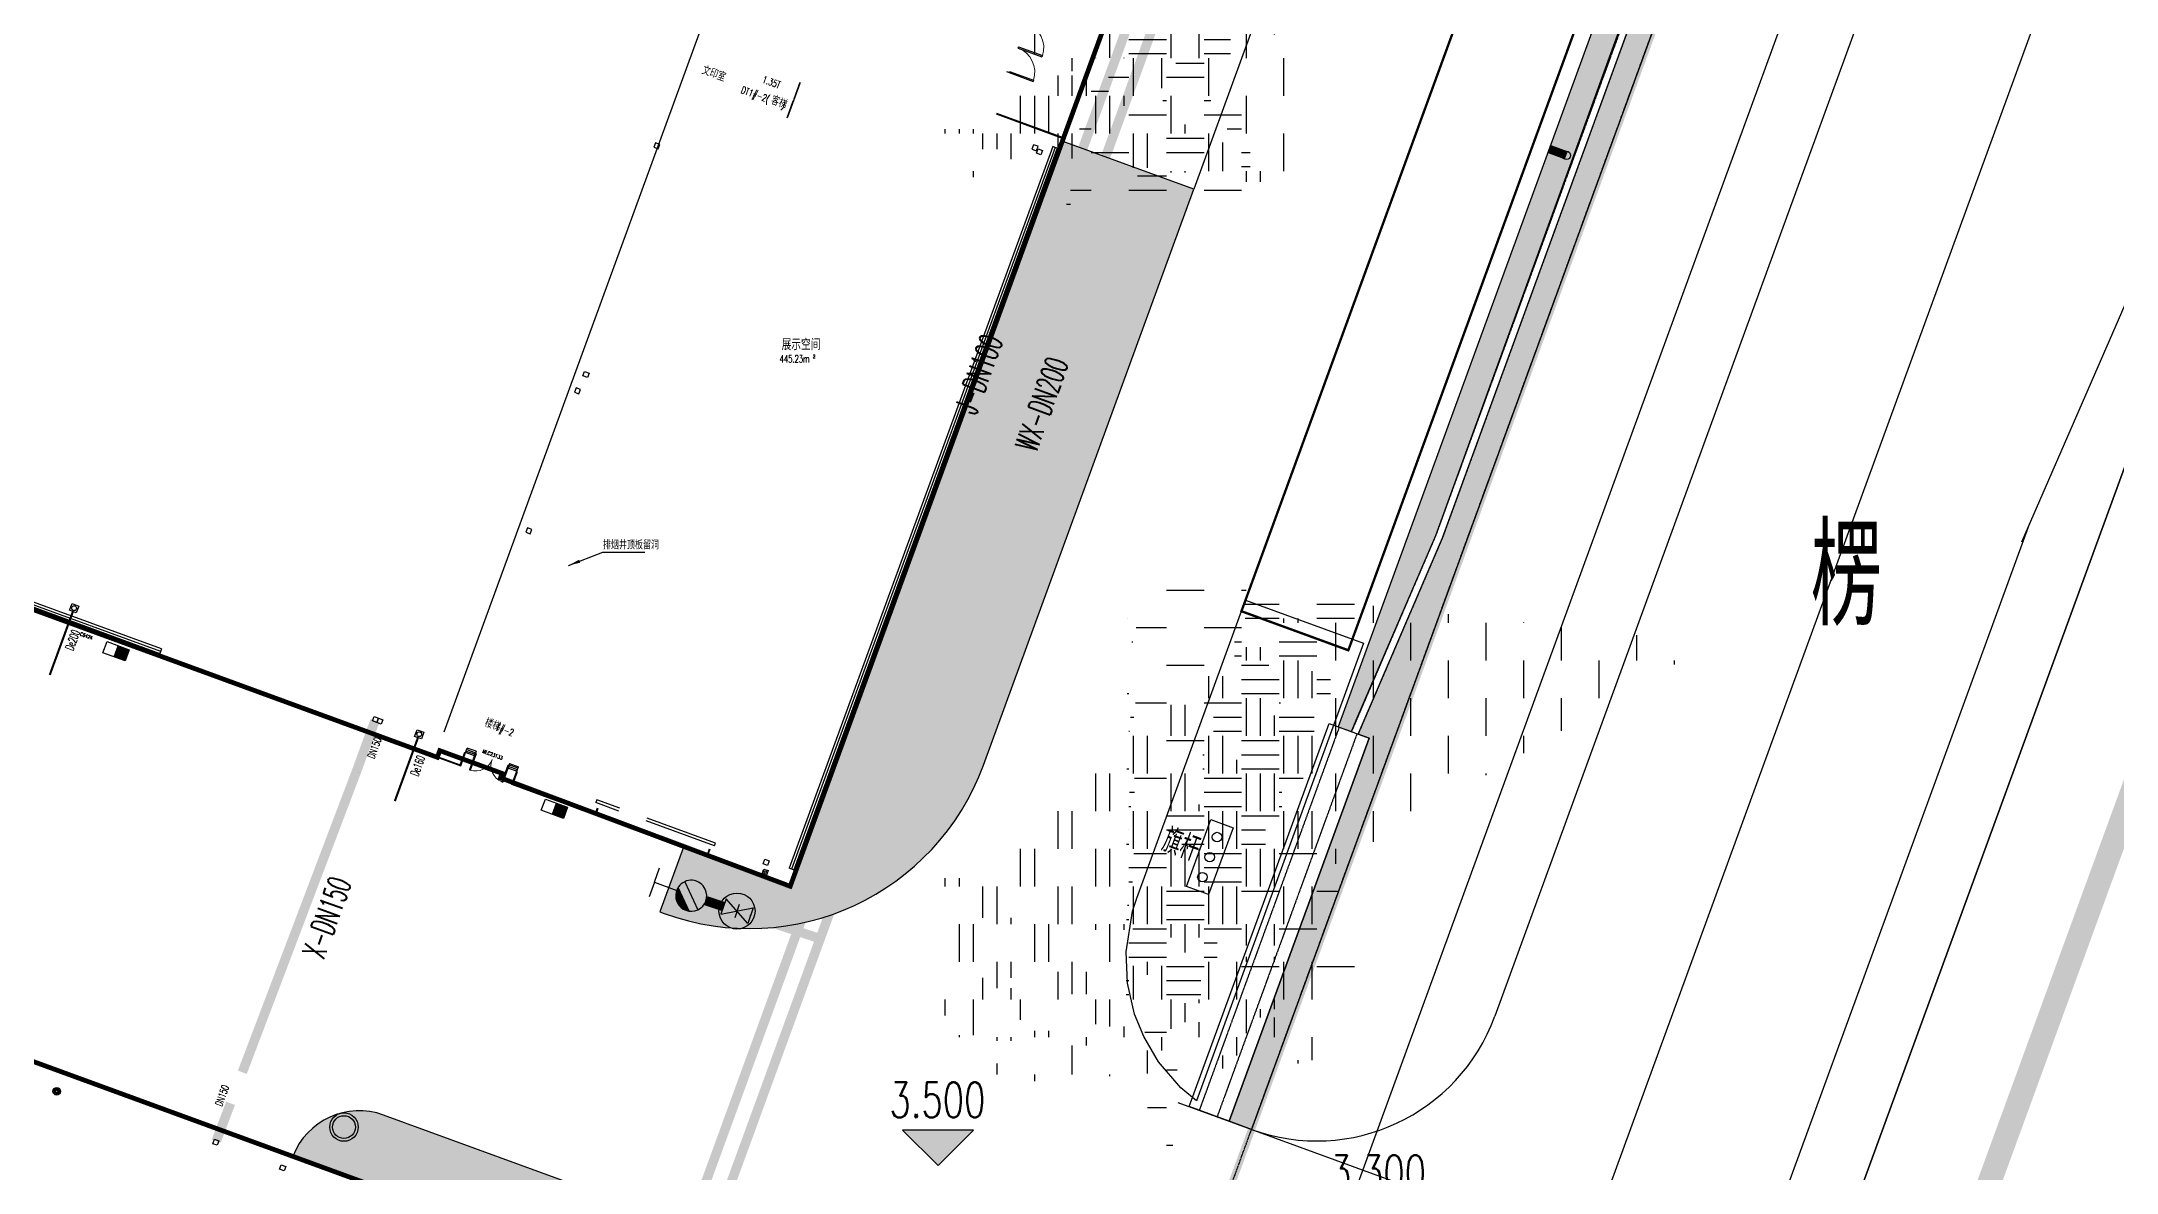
# Model space of a CAD drawing. Extents: x -11 to 40589024741, y -2 to 3380586937.
# Drawn here: x 40588292215 to 40588379754, y 3380307018 to 3380354714 of the extents above; entities that cross this region are included whole.
import ezdxf

# ---------------------------------------------------------------- set-up
doc = ezdxf.new("R2010")
doc.units = 0
doc.header["$LTSCALE"] = 10
doc.header["$MEASUREMENT"] = 0
for name, pattern in [('10平面$0$DASH', [0.35, 0.25, -0.1]), ('CENTER', [50.800000000000004, 31.75, -6.35, 6.35, -6.35]), ('DASH', [0.35, 0.25, -0.1])]:
    doc.linetypes.add(name, pattern=pattern)
doc.layers.get('Defpoints').update_dxf_attribs({"color": 210})
for name, color, linetype in [('0-WALL', 252, 'Continuous'), ('1-单体雨水', 131, 'Continuous'), ('10平面$0$WINDOW', 4, 'Continuous'), ('A-HATCH-1', 252, 'Continuous'), ('A-LIN-V', 9, 'Continuous'), ('A-TEXT', 61, 'Continuous'), ('CURTWALL', 252, 'Continuous'), ('EQUIP_消火栓', 7, 'Continuous'), ('FM_ZF消防', 1, 'Continuous'), ('GPS-ZF废水', 31, 'Continuous'), ('TEXT_消防', 1, 'Continuous'), ('TEXT_给水', 3, 'Continuous'), ('TEXT_雨水', 4, 'Continuous'), ('TWT_雨水口', 4, 'Continuous'), ('VPIPE-雨水', 4, 'Continuous'), ('WELL_污水', 2, 'Continuous'), ('WINDOW', 252, 'Continuous'), ('WZ_ZF消防', 10, 'Continuous'), ('建-引出', 3, 'Continuous'), ('建-房间', 252, 'Continuous'), ('建-文字', 7, 'Continuous'), ('建-窗', 252, 'Continuous'), ('建-门窗编号', 7, 'Continuous'), ('虹吸雨水斗', 6, 'Continuous')]:
    doc.layers.add(name, color=color, linetype=linetype)
doc.layers.add('GPS-ZF消防', color=1, linetype='TG_X', lineweight=60)
doc.layers.add('GPS-ZF给水', color=3, linetype='TG_J', lineweight=60)
doc.styles.add('_TWT_PIPEDN', font='SIMPLEX', dxfattribs={"width": 0.6, "height": 3, "bigfont": 'HZTXT'})
doc.styles.add('A-AREA', font='SIMPLEX', dxfattribs={"bigfont": 'GBCBIG'})
doc.styles.add('A-STANDARD', font='SIMPLEX', dxfattribs={"bigfont": 'GBCBIG'})
doc.styles.add('A-WIN-LABEL', font='SIMPLEX', dxfattribs={"bigfont": 'GBCBIG'})
doc.styles.get("Standard").update_dxf_attribs({"font": 'GBENOR', "width": 0.7, "bigfont": 'GBCBIG'})
doc.styles.add('TG_LINETYPE', font='SIMPLEX', dxfattribs={"width": 0.8, "height": 3.5, "bigfont": 'HZTXT'})
doc.linetypes.add('TG_J', pattern='A,2,-0.3,["J",TG_LINETYPE,S=0.1,R=0,X=-0.23,Y=-0.15],0', length=2.3)
doc.linetypes.add('TG_W', pattern='A,2,-0.3,["W",TG_LINETYPE,S=0.1,R=0,X=-0.23,Y=-0.15],0', length=2.3)
doc.linetypes.add('TG_WX', pattern='A,3,-0.6,["WX",TG_LINETYPE,S=0.1,R=0,X=-0.52,Y=-0.15],0', length=3.6)
doc.linetypes.add('TG_X', pattern='A,5,-0.3,["X",TG_LINETYPE,S=0.1,R=0,X=-0.23,Y=-0.15],0', length=5.3)
pattern_1 = [(359.7997433640027, (40586781652.23563, 3380096977.4066), (1605.582436069864, 1594.398018370558), [240, -48, 64, -48, 240, -960]), (359.7997433640027, (40586781572.40391, 3380097025.685915), (1605.582436069864, 1594.398018370558), [160, -120, 240, -120, 160, -800]), (359.7997433640027, (40586782134.63737, 3380097663.72473), (1605.582436069864, 1594.398018370558), [200, -80, 200, -1120]), (359.7997433640027, (40586781335.7607, 3380097986.51888), (1605.582436069864, 1594.398018370558), [80, -160, 80, -1280]), (89.79974336400268, (40586781495.75972, 3380097985.959663), (-1594.398018370558, 1605.582436069864), [143.9999999999999, -1456]), (89.79974336400268, (40586781972.40147, 3380097024.28786), (-1594.398018370558, 1605.582436069864), [159.9999999999999, -1440]), (89.79974336400268, (40586782374.6359, 3380097662.8859), (-1594.398018370558, 1605.582436069864), [159.9999999999999, -1440]), (44.79974336400269, (40586782180.34427, 3380097007.560975), (5.59220884975889, 1599.99022725065), [160, -2102.7416992]), (134.7997433640026, (40586781764.34681, 3380097009.014949), (-1599.99022725065, 5.59220884975889), [160, -2102.741699199999]), (63.23469218400269, (40586782132.37251, 3380097015.728695), (5.59220893125007, 1599.990227220076), [160, -3417.7087632]), (75.76349989400268, (40586782052.40098, 3380097024.008257), (5.592208906717815, 1599.990226980322), [159.9999999999999, -6436.969001599999]), (75.76349989400268, (40586782454.63541, 3380097662.606292), (5.592208906717815, 1599.990226980322), [128, -6468.969001599999]), (75.76349989400268, (40586781527.75951, 3380097985.847823), (5.592208906717815, 1599.990226980322), [112, -6484.969001599998]), (103.8359868340026, (40586781892.40195, 3380097024.567471), (5.592208790911286, 1599.990226980727), [160, -6436.9690016]), (103.8359868340026, (40586782294.63638, 3380097663.165513), (5.592208790911286, 1599.990226980727), [128, -6468.9690016]), (103.8359868340026, (40586781463.75992, 3380097986.071505), (5.592208790911286, 1599.990226980727), [112, -6484.9690016]), (116.3647945640027, (40586781812.37448, 3380097016.847134), (5.592208209553519, 1599.990227222598), [159.9999999999999, -3417.706876319998])]

# ---------------------------------------------------------------- blocks, each defined once
blk = doc.blocks.new('G$CA8ABDEB5')
at = {"layer": 'A-LIN-V'}
blk.add_lwpolyline([(-999.9999923706055, 5.7220458984375e-06), (-7.62939453125e-06, 3.814697265625e-06), (1.52587890625e-05, -2999.999996185303), (-999.9999923706055, -2999.999994277954)], close=True, dxfattribs=at)
for centre in [(-499.9999847412109, -599.9999923706055), (-499.9999847412109, -1500), (-499.9999923706055, -2400.000007629395)]:
    blk.add_circle(centre, 199.9999993782351, dxfattribs=at)
at = {"layer": '建-文字', "style": 'A-STANDARD'}
blk.add_text('旗杆', height=1057.777777777778, dxfattribs=at).set_placement((-2572.675369262695, -1948.643913269043))
blk = doc.blocks.new('“奔腾”虹吸雨水斗')
at = {"layer": '虹吸雨水斗', "lineweight": 25}
for p, q in [((946944.3575006259, 86684.78362745002), (947028.0217046535, 86657.59554246908)), ((947028.0225120363, 86641.19173321455), (946944.4179662246, 86614.01900706587)), ((946946.1837268276, 86607.18961757475), (947032.2330953933, 86625.4761473148)), ((947032.2330254515, 86673.31093077212), (946946.2430018323, 86691.58093254315)), ((946981.5729472799, 86752.89512428427), (947040.4342308647, 86687.51744999675)), ((947040.4356992345, 86611.27043547296), (946981.6184017641, 86545.93589143225)), ((947051.9390358106, 86699.02171509856), (946986.60449177, 86757.83901256899)), ((947047.8582179125, 86793.27368750554), (947066.1447476526, 86707.2243189398)), ((947081.8603335525, 86711.43490229684), (947054.6876074036, 86795.03944810855)), ((947125.4522277878, 86795.09991370716), (947098.2641428069, 86711.4357096796)), ((947113.9795311099, 86707.22438888164), (947132.249532881, 86793.21441250079)), ((947193.5637246221, 86757.8844670532), (947128.1860503346, 86699.02318346837)), ((947139.6903154363, 86687.51837852233), (947198.5076129069, 86752.85292256305)), ((947198.553067391, 86545.89368971103), (947139.6917838062, 86611.27136399854)), ((947233.9422878433, 86691.59919642055), (947147.8929192775, 86673.31266668047)), ((947147.8929892194, 86625.47788322317), (947233.8830128385, 86607.20788145217)), ((947152.1035026347, 86657.59708078073), (947235.7080484463, 86684.76980692943)), ((947235.7685140449, 86614.00518654528), (947152.1043100174, 86641.19327152622)), ((946986.5622900488, 86540.90434694209), (947051.9399643363, 86599.7656305269)), ((947066.1464835609, 86591.56442511365), (947047.87648179, 86505.5744014945)), ((947054.6737868831, 86503.68890028812), (947081.8618718641, 86587.3531043157)), ((947098.2656811185, 86587.35391169846), (947125.4384072672, 86503.74936588678)), ((947132.2677967583, 86505.51512648973), (947113.9812670184, 86591.5644950555)), ((947128.1869788602, 86599.76709889674), (947193.5215229009, 86540.94980142628))]:
    blk.add_line(p, q, dxfattribs=at)
for centre, radius in [((947090.0630073354, 86649.39440699767), 149.9999999998636), ((947090.0630073354, 86649.39440699764), 47.64705882348608)]:
    blk.add_circle(centre, radius, dxfattribs=at)
for centre, start, end in [((947024.7688896961, 86649.39347772092), 291.6381690381559, 68.36747106928848), ((947033.5161781037, 86682.04066104008), 261.6381690402307, 38.36747106319988), ((947033.5171073804, 86616.74654340072), 321.6381690427745, 98.36747106896546), ((947057.4151437385, 86705.94030695265), 231.638169039676, 8.367471067260695), ((947090.0620780587, 86714.68852463702), 201.6381690394507, 338.3674710638043), ((947122.7092613779, 86705.9412362294), 171.638169042018, 308.3674710654842), ((947146.6089072905, 86682.04227059458), 141.6381690427745, 278.3674710689655), ((947146.6098365672, 86616.74815295523), 81.63816904023071, 218.3674710631998), ((947155.3571249748, 86649.39533627436), 111.6381690381559, 248.3674710692885), ((947057.416753293, 86592.84757776589), 351.638169042018, 128.3674710654842), ((947090.0639366122, 86584.10028935828), 21.63816903945068, 158.3674710638043), ((947122.7108709324, 86592.84850704264), 51.63816903967597, 188.3674710672607)]:
    blk.add_arc(centre, 8.823529411756681, start, end, dxfattribs=at)
blk = doc.blocks.new('$DorLib2D$00000001')
for p, q in [((0.45, 0.9750000000000001), (0.5000000000000002, 0.9750000000000001)), ((0.45, 0), (0.45, 0.9750000000000001)), ((0.5, 0), (0.5, 0.9750000000000001)), ((0.5, 0), (0.45, 0))]:
    blk.add_line(p, q)
at = {"lineweight": 13}
blk.add_arc((0.475, 0), 0.975, 91.4692835813538, 180, dxfattribs=at)
blk = doc.blocks.new('10平面$0$$DorLib2D$00000002')
for p, q in [((-0.5, -1e-16), (-0.5000000000000007, 0.4875)), ((-0.4750000000000007, 0.4875), (-0.5000000000000007, 0.4875)), ((-0.475, 0), (-0.4750000000000007, 0.4875)), ((0.475, 0), (0.4750000000000007, 0.4875)), ((0.4750000000000007, 0.4875), (0.5000000000000007, 0.4875)), ((0.5, -1e-16), (0.5000000000000007, 0.4875)), ((-0.5, -1e-16), (-0.475, 0)), ((0.5, -1e-16), (0.475, 0))]:
    blk.add_line(p, q)
at = {"lineweight": 13}
for centre, start, end in [((-0.4875, 0), 0, 88.53071641864632), ((0.4875, 0), 91.46928358135372, 180)]:
    blk.add_arc(centre, 0.4875, start, end, dxfattribs=at)
blk = doc.blocks.new('WINDOW2DLIB$DYNSTYLE$00000005')
at = {"color": 0}
for points in [[(-0.4999999999999964, 0.5000000000000142), (-0.4999999999999964, -0.4999999999999858)], [(-0.4999999999999964, 0.5000000000000142), (0.5000000000000036, 0.5000000000000142)], [(0.5000000000000036, -0.4999999999999858), (0.5000000000000036, 0.5000000000000142)], [(0.5000000000000036, 0.1666666666666714), (-0.4999999999999964, 0.1666666666666714)], [(0.5000000000000036, -0.1666666666666572), (-0.4999999999999964, -0.1666666666666572)], [(-0.4999999999999964, -0.4999999999999858), (0.5000000000000036, -0.4999999999999858)]]:
    blk.add_lwpolyline(points, dxfattribs=at)
blk = doc.blocks.new('DOOR2DLIB$SYSLIB$00000108')
at = {"color": 0}
for p, q in [((-0.5, -5.684341886080802e-17), (-0.5000000000000007, 0.4875)), ((-0.4750000000000007, 0.4875), (-0.5000000000000007, 0.4875)), ((-0.475, -2.842170943040401e-17), (-0.4750000000000007, 0.4875)), ((0.475, -2.842170943040401e-17), (0.4750000000000007, 0.4875)), ((0.4750000000000007, 0.4875), (0.5000000000000007, 0.4875)), ((0.5, -5.684341886080802e-17), (0.5000000000000007, 0.4875)), ((-0.5, -5.684341886080802e-17), (-0.475, -2.842170943040401e-17)), ((0.5, -5.684341886080802e-17), (0.475, -2.842170943040401e-17))]:
    blk.add_line(p, q, dxfattribs=at)
at = {"color": 0, "lineweight": 13}
for centre, start, end in [((-0.4875, -4.263256414560601e-17), 0, 88.53071641864632), ((0.4875, -4.263256414560601e-17), 91.4692835813537, 180)]:
    blk.add_arc(centre, 0.4875, start, end, dxfattribs=at)
blk = doc.blocks.new('10平面$0$$DorLib2D$00000126')
at = {"color": 0, "linetype": 'Continuous'}
for p, q in [((-0.5319999999956053, 0.5), (-0.5319999999956053, 0.900000000000091)), ((0.5320000000047003, 0.900000000000091), (0.5320000000047003, 0.5000000000002274))]:
    blk.add_line(p, q, dxfattribs=at)
at = {"color": 0, "linetype": '10平面$0$DASH'}
for p, q in [((-0.5319999999956053, 0.900000000000091), (0.5320000000047003, 0.900000000000091)), ((-0.5319999999956053, 0.5), (0.5320000000047003, 0.5000000000002274))]:
    blk.add_line(p, q, dxfattribs=at)
blk = doc.blocks.new('$DORLIB2D$00000127')
at = {"color": 0}
for points in [[(-0.5333333333328483, 0.7948983154366971), (-0.5333333333328483, 0.690405644187237)], [(-0.03333333333284827, 0.7948983154366971), (-0.5333333333328483, 0.7948983154366971)], [(-0.03333333333284827, 0.690405644187237), (-0.5333333333328483, 0.690405644187237)], [(-0.03333333333284827, 0.7948983154366971), (-0.03333333333284827, 0.690405644187237)], [(0.5333333333328483, 0.7948983154366971), (0.03333333333284827, 0.7948983154366971)], [(0.03333333333284827, 0.7948983154366971), (0.03333333333284827, 0.690405644187237)], [(0.5333333333328483, 0.690405644187237), (0.03333333333284827, 0.690405644187237)], [(0.5333333333328483, 0.7948983154366971), (0.5333333333328483, 0.690405644187237)], [(0.5, 0.4999999999999858), (-0.5, 0.4999999999999858)]]:
    blk.add_lwpolyline(points, dxfattribs=at)
blk = doc.blocks.new('$TwtSys$00000424')
for p, q in [((-500, 250), (500, 250)), ((-500, -250), (-500, 250)), ((0, -250), (0, 250)), ((500, 250), (500, -250)), ((500, -250), (-500, -250))]:
    blk.add_line(p, q)
blk.add_solid([(0, 250), (500, 250), (0, -250), (500, -250)])
blk = doc.blocks.new('$TwtSys$00000385')
for p, q in [((-7.275957614183426e-12, 331.4491123446078), (-130.0000000000073, 331.4491123446078)), ((-7.275957614183426e-12, 331.4491123446078), (-7.275957614183426e-12, 130.7612679812282)), ((-7.275957614183426e-12, 331.4491123446078), (129.9999999999927, 331.4491123446078)), ((92.46217930607963, 92.46217930608145), (-92.46217930607963, -92.46217930608145))]:
    blk.add_line(p, q)
for start, end in [(134.9999999999263, 314.9999999999263), (314.9999999999263, 134.9999999999263)]:
    blk.add_arc((-7.275957614183426e-12, -7.275957614183426e-12), 130.761267981236, start, end)
at = {"color": 0}
for points in [[(-33.90529490958579, 126.5362832450082), (-126.5362832450264, 33.90529490956942), (33.90529490821791, 126.5362832436604), (-126.5362832436804, -33.90529490823246)], [(-92.63098833544791, 92.63098833542972), (-92.63098833544791, 92.63098833542972), (-33.90529490958579, 126.5362832450082), (-126.5362832450264, 33.90529490956942)], [(33.90529490821791, 126.5362832436604), (-126.5362832436804, -33.90529490823246), (92.63098833542608, 92.63098833542972), (-92.63098833544791, -92.63098833544427)]]:
    blk.add_solid(points, dxfattribs=at)
blk = doc.blocks.new('$VALVE$00000296')
for points in [[(-125, 72.16878364870354), (-125, -72.16878364870354), (125, 72.16878364870354), (125, -72.16878364870354), (-125, 72.16878364870354)], [(0, 60.22559497023212), (0, -63.5535608260252)]]:
    blk.add_lwpolyline(points)
for p in [(-125, 0), (125, 0)]:
    blk.add_point(p)
blk = doc.blocks.new('$TWTSYS$00000376')
for radius in [0.5, 0.4]:
    blk.add_circle((0, 0, 1e-08), radius)

msp = doc.modelspace()

# ---------------------------------------------------------------- hatches: boundary and pattern name
at = {"layer": '0-WALL'}
h = msp.add_hatch(dxfattribs=at)
h.set_pattern_fill('草坪或沼泽', color=256, scale=400, angle=-0.2002566359973439)
h.set_pattern_definition(pattern_1)
h.paths.add_polyline_path([(40588302101.65063, 3380196170.468816), (40588275532.99889, 3380123451.400391), (40588213851.09888, 3380137607.100394), (40588128542.39888, 3380162853.200394), (40588051310.19772, 3380185028.900719), (40588215760.93867, 3380403827.430827), (40588224457.89889, 3380415266.100397), (40588259176.22743, 3380461579.853973), (40588327409.83173, 3380431029.725285), (40588344233.50636, 3380419662.492857), (40588367371.5578, 3380409302.928), (40588374373.70445, 3380393980.898594), (40588343265.0993, 3380308835.863516), (40588342325.82697, 3380309179.036222), (40588348228.41968, 3380325334.510901), (40588347758.97752, 3380325506.026352), (40588351316.98, 3380333787.979114), (40588373293.57957, 3380393938.55436), (40588366618.76474, 3380408544.319475), (40588343745.60789, 3380418785.283479), (40588326921.93328, 3380430152.515906), (40588259497.00458, 3380460340.577487), (40588225255.99977, 3380414663.566939), (40588216558.65724, 3380403224.394626), (40588052982.28776, 3380185589.19869), (40588128822.27935, 3380163813.243824), (40588214105.07047, 3380138574.811257), (40588274896.56686, 3380124623.454612), (40588301162.37835, 3380196513.641506)])
h.paths.add_polyline_path([(40588308330.11839, 3380213217.941715), (40588307390.84607, 3380213561.114415), (40588309294.96852, 3380218774.420028), (40588308825.8936, 3380218945.745433), (40588312382.5983, 3380227228.097439), (40588336080.2008, 3380292084.600181), (40588337019.47311, 3380291741.427476)])
h = msp.add_hatch(dxfattribs=at)
h.set_pattern_fill('草坪或沼泽', color=256, scale=400, angle=-0.2002566359973439)
h.set_pattern_definition([(359.7997433640027, (40586781652.23563, 3380096977.4066), (1605.582436069863, 1594.398018370559), [240, -48, 64, -48, 240, -960]), (359.7997433640027, (40586781572.40391, 3380097025.685915), (1605.582436069863, 1594.398018370559), [160, -120, 240, -120, 160, -800]), (359.7997433640027, (40586782134.63737, 3380097663.72473), (1605.582436069863, 1594.398018370559), [200, -80, 200, -1120]), (359.7997433640027, (40586781335.7607, 3380097986.51888), (1605.582436069863, 1594.398018370559), [80, -160, 80, -1280]), (89.79974336400268, (40586781495.75972, 3380097985.959663), (-1594.398018370559, 1605.582436069863), [143.9999999999999, -1456]), (89.79974336400268, (40586781972.40147, 3380097024.28786), (-1594.398018370559, 1605.582436069863), [159.9999999999999, -1440]), (89.79974336400268, (40586782374.6359, 3380097662.8859), (-1594.398018370559, 1605.582436069863), [159.9999999999999, -1440]), (44.79974336400269, (40586782180.34427, 3380097007.560975), (5.592208849759004, 1599.99022725065), [160, -2102.7416992]), (134.7997433640026, (40586781764.34681, 3380097009.014949), (-1599.99022725065, 5.592208849759004), [160, -2102.741699199999]), (63.23469218400269, (40586782132.37251, 3380097015.728695), (5.59220893125007, 1599.990227220076), [160, -3417.7087632]), (75.76349989400268, (40586782052.40098, 3380097024.008257), (5.592208906717815, 1599.990226980322), [159.9999999999999, -6436.969001599999]), (75.76349989400268, (40586782454.63541, 3380097662.606292), (5.592208906717815, 1599.990226980322), [128, -6468.969001599999]), (75.76349989400268, (40586781527.75951, 3380097985.847823), (5.592208906717815, 1599.990226980322), [112, -6484.969001599998]), (103.8359868340026, (40586781892.40195, 3380097024.567471), (5.592208790911286, 1599.990226980727), [160, -6436.9690016]), (103.8359868340026, (40586782294.63638, 3380097663.165513), (5.592208790911286, 1599.990226980727), [128, -6468.9690016]), (103.8359868340026, (40586781463.75992, 3380097986.071505), (5.592208790911286, 1599.990226980727), [112, -6484.9690016]), (116.3647945640027, (40586781812.37448, 3380097016.847134), (5.592208209553178, 1599.990227222599), [159.9999999999999, -3417.706876319998])])
edge = h.paths.add_edge_path()
edge.add_line((40588347473.74732, 3380325610.238097), (40588347683.54144, 3380326090.42787))
edge.add_line((40588347683.54144, 3380326090.42787), (40588351031.62238, 3380333884.752417))
edge.add_line((40588351031.62238, 3380333884.752417), (40588372861.52964, 3380393921.616653))
edge.add_line((40588372861.52964, 3380393921.616653), (40588366317.64748, 3380408240.876073))
edge.add_line((40588366317.64748, 3380408240.876073), (40588343550.44849, 3380418434.399735))
edge.add_line((40588343550.44849, 3380418434.399735), (40588326726.77381, 3380429801.632178))
edge.add_line((40588326726.77381, 3380429801.632178), (40588259625.31542, 3380459844.866894))
edge.add_line((40588259625.31542, 3380459844.866894), (40588073765.91951, 3380212575.66465))
edge.add_line((40588073765.91951, 3380212575.66465), (40588074114.24911, 3380212476.750173))
edge.add_line((40588074114.24911, 3380212476.750173), (40588253152.5882, 3380450673.037109))
edge.add_line((40588253152.5882, 3380450673.037109), (40588254435.22427, 3380450204.422307))
edge.add_line((40588254435.22426, 3380450204.422312), (40588256320.90167, 3380455368.658761))
edge.add_line((40588256320.90168, 3380455368.658754), (40588326766.81535, 3380429630.545198))
edge.add_line((40588326766.81535, 3380429630.5452), (40588324880.26955, 3380424466.932958))
edge.add_line((40588324880.26955, 3380424466.93296), (40588331455.15974, 3380422064.756639))
edge.add_line((40588331455.15974, 3380422064.756637), (40588332483.92516, 3380424880.513825))
edge.add_line((40588332483.92516, 3380424880.513825), (40588335301.73654, 3380423850.997883))
edge.add_line((40588335301.73654, 3380423850.997883), (40588334273.03025, 3380421035.31484))
edge.add_line((40588334273.03025, 3380421035.31484), (40588353055.22745, 3380414173.051638))
edge.add_line((40588353055.22745, 3380414173.051638), (40588361187.80811, 3380410524.8103))
edge.add_arc((40588348999.16582, 3380398232.729486), 17310.63983173795, -14.619993948344586, 45.2420907396521, ccw=False)
edge.add_line((40588365749.30704, 3380393863.402212), (40588366656.65319, 3380393529.94107))
edge.add_line((40588366656.65319, 3380393529.94107), (40588371065.31603, 3380391919.168731))
edge.add_line((40588371065.31603, 3380391919.168731), (40588346912.35277, 3380325815.879339))
edge.add_line((40588346912.35277, 3380325815.879339), (40588347473.74732, 3380325610.238097))
h = msp.add_hatch(dxfattribs=at)
h.set_pattern_fill('草坪或沼泽', color=256, scale=400, angle=-0.2002566359973439)
h.set_pattern_definition(pattern_1)
edge = h.paths.add_edge_path()
edge.add_line((40588340822.17683, 3380348481.812617), (40588335280.88301, 3380350506.38049))
edge.add_line((40588335280.88301, 3380350506.38049), (40588323801.75986, 3380319087.728415))
edge.add_line((40588323801.75983, 3380319087.728424), (40588319293.25003, 3380320734.949718))
edge.add_line((40588319293.25006, 3380320734.949714), (40588318298.04926, 3380318011.059947))
edge.add_line((40588318298.04926, 3380318011.059943), (40588318485.48991, 3380317942.576602))
edge.add_arc((40588322088.80296, 3380327804.936128), 10500.00001626068, 249.9297113536683, 339.9297093554047)
edge.add_line((40588331951.16235, 3380324201.622738), (40588340822.17683, 3380348481.812617))
h = msp.add_hatch(dxfattribs=at)
h.set_pattern_fill('草坪或沼泽', color=256, scale=400, angle=-0.2002566359973439)
h.set_pattern_definition(pattern_1)
edge = h.paths.add_edge_path()
edge.add_arc((40588276896.11306, 3380228003.90167), 3000.732754356062, 160.8988384068728, 249.924309816011)
edge.add_line((40588275866.0779, 3380225185.493501), (40588283567.66739, 3380222371.617772))
edge.add_arc((40588287170.98043, 3380232233.977297), 10500.00001398691, 249.9297114004127, 339.9297093813287)
edge.add_line((40588297033.33983, 3380228630.663911), (40588320609.30452, 3380293158.672471))
edge.add_arc((40588310746.9451, 3380296761.985848), 10500.00001027827, -20.07029054043499, 69.92971149946355)
edge.add_line((40588314350.25814, 3380306624.345373), (40588306648.63988, 3380309438.209656))
edge.add_arc((40588305619.15548, 3380306619.600929), 3000.732125477395, 69.93550201691976, 158.9609896945919)
edge.add_line((40588302818.46352, 3380307696.874272), (40588317658.96649, 3380302274.746088))
edge.add_line((40588317658.96647, 3380302274.746092), (40588288901.0967, 3380223563.724454))
edge.add_line((40588288901.0967, 3380223563.724453), (40588274060.59381, 3380228985.852626))
msp.add_hatch(color=256, dxfattribs=at).paths.add_polyline_path([(40588330037.32293, 3380307307.457265), (40588331537.32293, 3380308807.457265), (40588328537.32293, 3380308807.457265)], flags=17)
at = {"layer": '1-单体雨水'}
for points in [[(40588323870.39182, 3380319275.575391), (40588323854.94904, 3380319233.308135), (40588323871.13162, 3380319227.395667)], [(40588323870.39182, 3380319275.575391), (40588323887.12504, 3380319233.802205), (40588323871.13162, 3380319227.395667)]]:
    msp.add_hatch(color=256, dxfattribs=at).paths.add_polyline_path(points)
at = {"layer": 'A-HATCH-1'}
h = msp.add_hatch(dxfattribs=at)
h.set_pattern_fill('EARTH', color=256, scale=500)
h.set_pattern_definition([(0, (93.9272232055664, -34.31726121902466), (1587.5, 1587.5), [1587.5, -1587.5]), (0, (93.9272232055664, 560.9952349662781), (1587.5, 1587.5), [1587.5, -1587.5]), (0, (93.92721557617188, 1156.307736873627), (1587.5, 1587.5), [1587.5, -1587.5]), (90, (292.3647232055664, 1354.745248317719), (-1587.5, 1587.5), [1587.5, -1587.5]), (90, (887.6772232055664, 1354.745240688324), (-1587.5, 1587.5), [1587.5, -1587.5]), (90, (1482.989723205566, 1354.745234966278), (-1587.5, 1587.5), [1587.5, -1587.5])])
h.paths.add_polyline_path([(40588335280.88297, 3380350506.380512), (40588338112.05752, 3380358255.37725), (40588343653.35165, 3380356230.809268), (40588340822.17712, 3380348481.812509)])
h = msp.add_hatch(dxfattribs=at)
h.set_pattern_fill('EARTH', color=256, scale=500)
h.set_pattern_definition([(0, (93.92723083496094, -34.31726121902466), (1587.5, 1587.5), [1587.5, -1587.5]), (0, (93.92723083496094, 560.9952330589294), (1587.5, 1587.5), [1587.5, -1587.5]), (0, (93.92723083496094, 1156.307731151581), (1587.5, 1587.5), [1587.5, -1587.5]), (90, (292.3647079467773, 1354.745242595673), (-1587.5, 1587.5), [1587.5, -1587.5]), (90, (887.6772003173828, 1354.745244503021), (-1587.5, 1587.5), [1587.5, -1587.5]), (90, (1482.989730834961, 1354.745231151581), (-1587.5, 1587.5), [1587.5, -1587.5])])
h.paths.add_polyline_path([(40588343010.20882, 3380331157.916929), (40588347988.27834, 3380329339.685659), (40588340936.21411, 3380310038.00628), (40588340936.21411, 3380310038.006277), (40588340287.42703, 3380310589.839961), (40588339343.217, 3380311682.263602), (40588338714.08543, 3380312746.680203), (40588338330.95663, 3380313697.969009), (40588338031.40536, 3380315008.55116), (40588337969.25101, 3380316318.682323), (40588338240.4081, 3380318037.854862), (40588338418.6654, 3380318591.461048)])
at = {"layer": 'GPS-ZF消防'}
for points in [[(40588305495.52593, 3380323911.716502), (40588305682.51123, 3380323840.748205), (40588305682.95323, 3380323841.91279)], [(40588305495.52593, 3380323911.716502), (40588305683.38019, 3380323843.081378), (40588305682.95323, 3380323841.91279)]]:
    msp.add_hatch(color=256, dxfattribs=at).paths.add_polyline_path(points)

# ---------------------------------------------------------------- linework, layer by layer
at = {"layer": '0-WALL', "ltscale": 10}
for p, q in [((40588383476.79335, 3380395583.062088), (40588353525.09521, 3380313604.501588)), ((40588382480.36495, 3380349076.983158), (40588375739.3468, 3380333604.857502)), ((40588343265.54302, 3380308835.701399), (40588342325.84943, 3380309179.026865))]:
    msp.add_line(p, q, dxfattribs=at)
at = {"layer": '0-WALL', "linetype": 'CENTER', "ltscale": 0.2}
msp.add_line((40588275533, 3380123451.4), (40588374373.70558, 3380393980.898193), dxfattribs=at)
at = {"layer": '0-WALL'}
for p, q in [((40588351031.62238, 3380333884.752417), (40588372861.52964, 3380393921.616653)), ((40588371065.31603, 3380391919.168731), (40588346912.35277, 3380325815.879339)), ((40588347683.54144, 3380326090.42787), (40588351031.62238, 3380333884.752417)), ((40588347473.74732, 3380325610.238097), (40588347683.54144, 3380326090.42787)), ((40588346912.35277, 3380325815.879339), (40588347473.74732, 3380325610.238097)), ((40588330037.32293, 3380307307.457265), (40588328537.32293, 3380308807.457265)), ((40588331537.32293, 3380308807.457265), (40588328537.32293, 3380308807.457265)), ((40588330037.32293, 3380307307.457265), (40588331537.32293, 3380308807.457265))]:
    msp.add_line(p, q, dxfattribs=at)
at = {"layer": '0-WALL', "flags": 128}
msp.add_lwpolyline([(40588430262.1675, 3380502157.2), (40588425749.79999, 3380490884.7), (40588402255.8, 3380426580.9), (40588289449.6628, 3380117827.81713)], dxfattribs=at)
at = {"layer": '0-WALL'}
for points in [[(40588279663.92742, 3380120186.559477), (40588379774.60181, 3380394192.024467), (40588371135.52426, 3380413095.970189), (40588346673, 3380424048.539261), (40588329849.32545, 3380435415.771638), (40588230874.09999, 3380479729.8), (40588213435.8, 3380475126.9)], [(40588327409.83173, 3380431029.725285), (40588344233.50636, 3380419662.492857), (40588367371.5578, 3380409302.928), (40588374373.70445, 3380393980.898594), (40588343265.0993, 3380308835.863516), (40588342325.82697, 3380309179.036222), (40588348228.41968, 3380325334.510901), (40588347758.97752, 3380325506.026352), (40588351316.98, 3380333787.979114), (40588373293.57957, 3380393938.55436), (40588366618.76474, 3380408544.319475), (40588343745.60789, 3380418785.283479), (40588326921.93328, 3380430152.515906)], [(40588340186.34547, 3380410410.816366), (40588309194.42171, 3380325585.131804)], [(40588418902.9, 3380405169.1), (40588405473.50001, 3380396045.3), (40588405473.5, 3380396045.3), (40588392486.2, 3380360498.6), (40588392486.2, 3380360498.6), (40588382334.3, 3380342912.6), (40588382334.3, 3380342912.6), (40588346214.7, 3380244052.500008)], [(40588335132.59435, 3380350187.930396), (40588335293.88551, 3380350629.388394), (40588332504.24667, 3380351648.611223)], [(40588335160.77252, 3380350177.635215), (40588335332.35886, 3380350647.271384), (40588332514.54185, 3380351676.789392)], [(40588495364.21122, 3380234390.528647), (40588354102.48431, 3380230370.499553), (40588346214.68432, 3380244052.499553), (40588382334.28431, 3380342912.599553)], [(40588346214.7, 3380244052.500013), (40588382334.29999, 3380342912.6)], [(40588308970.27885, 3380324825.948071), (40588308867.32706, 3380324544.166371), (40588309900.52663, 3380324166.676433), (40588310106.43023, 3380324730.23983)], [(40588308998.45702, 3380324815.652892), (40588308905.80041, 3380324562.049361), (40588309882.64364, 3380324205.149783), (40588310078.25206, 3380324740.53501)], [(40588315686.07606, 3380322372.263496), (40588315583.12425, 3380322090.481785), (40588312060.853, 3380323377.379292), (40588312266.75661, 3380323940.942689)], [(40588315657.89789, 3380322382.558677), (40588315565.24126, 3380322128.955135), (40588312099.32635, 3380323395.262282), (40588312294.93478, 3380323930.64751)], [(40588320382.43774, 3380320656.400154), (40588320279.48592, 3380320374.618439), (40588323801.75716, 3380319087.72094), (40588324041.97802, 3380319745.211573)], [(40588320410.61591, 3380320646.104974), (40588320317.95927, 3380320392.501429), (40588323783.87416, 3380319126.19429), (40588324013.79985, 3380319755.506751)]]:
    msp.add_lwpolyline(points, dxfattribs=at)
at = {"layer": '0-WALL', "color": 1, "linetype": 'DASH', "ltscale": 3, "const_width": 300}
msp.add_lwpolyline([(40588374373.70446, 3380393980.898591), (40588367371.55781, 3380409302.927993), (40588344233.50639, 3380419662.492842), (40588327409.83178, 3380431029.725266), (40588259176.22743, 3380461579.853973), (40588224457.8989, 3380415266.100388), (40588215760.93867, 3380403827.430825), (40588051310.19777, 3380185028.900704), (40588128542.3989, 3380162853.200386), (40588213851.09889, 3380137607.100389), (40588275532.99889, 3380123451.400389)], close=True, dxfattribs=at)
at = {"layer": '0-WALL', "linetype": 'CENTER', "ltscale": 0.2}
msp.add_lwpolyline([(40588374373.70446, 3380393980.898591), (40588367371.55781, 3380409302.927993), (40588344233.50639, 3380419662.492842), (40588327409.83178, 3380431029.725266), (40588259176.22743, 3380461579.853973), (40588224457.8989, 3380415266.100388), (40588215760.93867, 3380403827.430825), (40588051310.19777, 3380185028.900704), (40588128542.3989, 3380162853.200386), (40588213851.09889, 3380137607.100389), (40588275532.99889, 3380123451.400389)], close=True, dxfattribs=at)
at = {"layer": '0-WALL', "linetype": 'DASH'}
for points in [[(40588297421.67845, 3380186275.2518), (40588274896.56686, 3380124623.454611), (40588214105.07052, 3380138574.811246), (40588128822.27942, 3380163813.243817), (40588052982.28779, 3380185589.19868), (40588216558.6606, 3380403224.398946), (40588225255.99951, 3380414663.566556), (40588259497.00459, 3380460340.577489), (40588326921.93321, 3380430152.515933), (40588343745.60792, 3380418785.283481), (40588361534.81735, 3380410820.547568), (40588366618.76474, 3380408544.319479), (40588373293.57961, 3380393938.554342), (40588351315.52277, 3380333784.059697), (40588347755.68797, 3380325498.369755)], [(40588297139.89675, 3380186378.203611), (40588274705.63725, 3380124975.070877), (40588214181.26199, 3380138865.124507), (40588128906.24356, 3380164101.256846), (40588053483.91479, 3380185757.288075), (40588216797.97619, 3380403043.488082), (40588225495.42977, 3380414482.806521), (40588259593.23772, 3380459968.794543), (40588326775.56367, 3380429889.353124), (40588343599.23837, 3380418522.120672), (40588361412.22539, 3380410546.738856), (40588366392.92683, 3380408316.736924), (40588372969.54214, 3380393925.851067), (40588351036.59865, 3380333894.832758), (40588347480.05086, 3380325616.793515)], [(40588346960.37891, 3380325797.802452), (40588341057.80913, 3380309642.318242)], [(40588347711.79677, 3380325523.264318), (40588341809.22702, 3380309367.780099)]]:
    msp.add_lwpolyline(points, dxfattribs=at)
at = {"layer": '0-WALL', "color": 20, "true_color": 0xf72408}
for points, const_width in [([(40588309017.24251, 3380324808.789411), (40588308914.29071, 3380324527.007708), (40588204983.80682, 3380362499.063575), (40588211560.117, 3380380498.591922), (40588258364.53622, 3380440305.243856), (40588340280.27267, 3380410376.499106), (40588340177.32092, 3380410094.717414), (40588342807.28352, 3380409133.833927), (40588342910.23534, 3380409415.615627), (40588355167.73914, 3380404937.212323), (40588323801.75727, 3380319087.720896), (40588311578.57062, 3380323660.051459), (40588311647.2051, 3380323847.90593)], 200.0000000000001), ([(40588342837.82843, 3380330687.631072), (40588347346.28707, 3380329040.930484), (40588370580.04798, 3380392630.769003), (40588366071.53856, 3380394277.998633)], 100), ([(40588140496.06805, 3380277785.006165), (40588146540.46045, 3380294328.662395), (40588189424.8968, 3380349126.363404), (40588317658.96648, 3380302274.746078), (40588288901.09678, 3380223563.724436)], 200.0000000000001)]:
    msp.add_lwpolyline(points, close=True, dxfattribs=dict(at, const_width=const_width))
at = {"layer": '0-WALL', "linetype": 'CENTER', "ltscale": 0.2, "const_width": 1000}
for points in [[(40588495364.21122, 3380398103.277789), (40588420379.5, 3380400126.999999), (40588420379.5, 3380400126.999999), (40588409617.1, 3380392815.099999), (40588409617.1, 3380392815.099999), (40588397034, 3380358374.699999), (40588397034, 3380358374.699999), (40588386882.1, 3380340788.699999), (40588386882.1, 3380340788.699999), (40588351712.39999, 3380244528.299999), (40588358078.8, 3380233485.2), (40588358078.8, 3380233485.2), (40588495364.21122, 3380237392.02527)], [(40588495364.21122, 3380398103.277789), (40588420379.5, 3380400126.999999), (40588420379.5, 3380400126.999999), (40588409617.1, 3380392815.099999), (40588409617.1, 3380392815.099999), (40588397034, 3380358374.699999), (40588397034, 3380358374.699999), (40588386882.1, 3380340788.699999), (40588386882.1, 3380340788.699999), (40588351712.39999, 3380244528.299999)]]:
    msp.add_lwpolyline(points, dxfattribs=at)
at = {"layer": '0-WALL'}
for points in [[(40588340822.17683, 3380348481.812617), (40588335280.88301, 3380350506.38049), (40588323801.75983, 3380319087.728424), (40588319293.25006, 3380320734.949714), (40588318298.04926, 3380318011.059943), (40588318485.48991, 3380317942.576602, 0.4142135521580693), (40588331951.16235, 3380324201.622738)], [(40588274060.59381, 3380228985.852626, 0.4092405489993675), (40588275866.0779, 3380225185.493501), (40588283567.66739, 3380222371.617772, 0.4142135520516368), (40588297033.33983, 3380228630.663911), (40588320609.30452, 3380293158.672471, 0.4142135728009565), (40588314350.25814, 3380306624.345373), (40588306648.63988, 3380309438.209656, 0.4092406318726323), (40588302818.46352, 3380307696.874272), (40588317658.96647, 3380302274.746092), (40588288901.0967, 3380223563.724453)]]:
    msp.add_lwpolyline(points, format="xyb", close=True, dxfattribs=at)
at = {"layer": '0-WALL', "ltscale": 10}
msp.add_lwpolyline([(40588376081.48597, 3380334390.142462), (40588342861.70831, 3380243466.772539), (40588342541.5083, 3380242452.972538), (40588342312.20831, 3380241414.872538), (40588342175.7083, 3380240360.572538), (40588342133.0083, 3380239298.272539), (40588342184.5083, 3380238236.372539), (40588342329.8083, 3380237183.172538), (40588342567.70831, 3380236147.072539), (40588342896.4083, 3380235135.972538), (40588343313.3083, 3380234157.972538), (40588343815.10831, 3380233220.672538), (40588344397.90831, 3380232331.572539), (40588345057.10831, 3380231497.472538), (40588345787.5083, 3380230724.872539), (40588346583.4083, 3380230020.072538), (40588347438.60831, 3380229388.472538), (40588348346.3083, 3380228834.972538), (40588349299.4083, 3380228364.072538), (40588350290.50831, 3380227979.272538), (40588351311.7083, 3380227683.772538), (40588352355.10831, 3380227479.672539), (40588353412.40831, 3380227368.872539), (40588353654.77733, 3380227365.019259)], dxfattribs=at)
at = {"layer": '0-WALL'}
msp.add_lwpolyline([(40588348228.39649, 3380325334.519373), (40588342325.82658, 3380309179.03521), (40588340635.13638, 3380309796.746013), (40588346537.70624, 3380325952.230193)], close=True, dxfattribs=at)
at = {"layer": '0-WALL', "ltscale": 2}
msp.add_lwpolyline([(40588340152.67611, 3380309973.01777), (40588379732.7832, 3380295512.024398)], dxfattribs=at)
at = {"layer": '0-WALL', "ltscale": 10}
msp.add_arc((40588346010.9165, 3380316349.882954), 8000.000000175157, 249.9297714740825, 339.9297114426864, dxfattribs=at)
at = {"layer": '1-单体雨水', "ltscale": 1.5, "const_width": 90}
for points in [[(40588292562.87774, 3380327999.225429), (40588293540.91984, 3380330676.151583)], [(40588307120.53316, 3380322680.438406), (40588308098.57526, 3380325357.36456)]]:
    msp.add_lwpolyline(points, dxfattribs=at)
at = {"layer": 'A-HATCH-1'}
for points in [[(40588335280.88297, 3380350506.380512), (40588338112.05752, 3380358255.37725), (40588343653.35165, 3380356230.809268), (40588340822.17712, 3380348481.812509)], [(40588343010.20882, 3380331157.916929), (40588347988.27834, 3380329339.685659), (40588340936.21411, 3380310038.00628), (40588340936.21411, 3380310038.006277), (40588340287.42703, 3380310589.839961), (40588339343.217, 3380311682.263602), (40588338714.08543, 3380312746.680203), (40588338330.95663, 3380313697.969009), (40588338031.40536, 3380315008.55116), (40588337969.25101, 3380316318.682323), (40588338240.4081, 3380318037.854862), (40588338418.6654, 3380318591.461048)]]:
    msp.add_lwpolyline(points, close=True, dxfattribs=at)
at = {"layer": 'CURTWALL'}
for p, q in [((40588334878.99081, 3380350280.58702), (40588323760.19632, 3380319848.163372)), ((40588334972.91805, 3380350246.269753), (40588323854.12355, 3380319813.846105)), ((40588335066.84528, 3380350211.952486), (40588323948.05078, 3380319779.528837)), ((40588335160.77251, 3380350177.635219), (40588324041.97802, 3380319745.211571)), ((40588335160.77251, 3380350177.635219), (40588334878.99081, 3380350280.58702)), ((40588324041.97802, 3380319745.211571), (40588323760.19632, 3380319848.163372))]:
    msp.add_line(p, q, dxfattribs=at)
at = {"layer": 'Defpoints', "color": 1}
for points in [[(40588318048.08647, 3380350254.935643), (40588318235.94094, 3380350186.301109), (40588318304.57547, 3380350374.155576), (40588318116.721, 3380350442.79011)], [(40588334257.01785, 3380350294.900382), (40588334069.16338, 3380350363.534916), (40588334000.52885, 3380350175.680449), (40588334188.38331, 3380350107.045915)], [(40588314768.39412, 3380340112.740185), (40588314699.75958, 3380339924.885718), (40588314887.61405, 3380339856.251184), (40588314956.24859, 3380340044.105651)], [(40588315057.75697, 3380340613.335203), (40588315126.39151, 3380340801.18967), (40588315314.24597, 3380340732.555136), (40588315245.61144, 3380340544.700669)], [(40588312649.46996, 3380334021.792397), (40588312837.32442, 3380333953.157864), (40588312905.95895, 3380334141.012331), (40588312718.10448, 3380334209.646864)], [(40588306430.62176, 3380326179.699079), (40588306361.98722, 3380325991.844612), (40588306174.13276, 3380326060.479145), (40588306242.76729, 3380326248.333612)], [(40588306616.00776, 3380326111.966425), (40588306547.37322, 3380325924.111958), (40588306359.51875, 3380325992.746492), (40588306428.15329, 3380326180.600959)], [(40588322846.21671, 3380319969.164317), (40588322658.36224, 3380320037.798851), (40588322726.99678, 3380320225.653318), (40588322914.85125, 3380320157.018784)], [(40588299627.73747, 3380308164.22547), (40588299439.883, 3380308232.860004), (40588299508.51754, 3380308420.714471), (40588299696.372, 3380308352.079937)], [(40588302447.28954, 3380307087.228716), (40588302259.43507, 3380307155.86325), (40588302328.0696, 3380307343.717717), (40588302515.92406, 3380307275.083183)]]:
    msp.add_lwpolyline(points, close=True, dxfattribs=at)
at = {"layer": 'Defpoints', "color": 4}
for points in [[(40588334379.22627, 3380349932.613425), (40588334191.3718, 3380350001.247959), (40588334260.00634, 3380350189.102426), (40588334447.86081, 3380350120.467892)], [(40588293502.9808, 3380331009.409184), (40588293784.7625, 3380330906.457384), (40588293681.81069, 3380330624.675683), (40588293400.02899, 3380330727.627484)], [(40588308060.63622, 3380325690.622203), (40588308342.41792, 3380325587.670403), (40588308239.46612, 3380325305.888702), (40588307957.68442, 3380325408.840503)], [(40588322802.87488, 3380319559.138116), (40588322615.02042, 3380319627.77265), (40588322683.65495, 3380319815.627117), (40588322871.50941, 3380319746.992583)]]:
    msp.add_lwpolyline(points, close=True, dxfattribs=at)
at = {"layer": 'FM_ZF消防'}
msp.add_circle((40588321555.96954, 3380318043.831414), 760.1225717542179, dxfattribs=at)
at = {"layer": 'GPS-ZF废水', "ltscale": 4.5, "const_width": 360}
msp.add_lwpolyline([(40588356545.49193, 3380349913.470901), (40588355816.0706, 3380350181.849407)], dxfattribs=at)
at = {"layer": 'GPS-ZF废水', "linetype": 'TG_W'}
msp.add_circle((40588356545.49193, 3380349913.470902), 178.5264641344547, dxfattribs=at)
at = {"layer": 'GPS-ZF消防', "linetype": 'TG_WX', "ltscale": 0.5, "const_width": 400}
for points in [[(40588314630.14153, 3380288311.542325), (40588340658.50498, 3380359571.426625)], [(40588320246.11481, 3380318480.642003), (40588320986.74425, 3380318233.522305)], [(40588322125.05202, 3380317853.712569), (40588325036.51926, 3380316882.267378)]]:
    msp.add_lwpolyline(points, dxfattribs=at)
at = {"layer": 'GPS-ZF消防', "ltscale": 0.5, "const_width": 400}
for points in [[(40588306285.21862, 3380326073.125494), (40588305495.52572, 3380323911.715912)], [(40588305495.52571, 3380323911.715914), (40588300687.59049, 3380311243.781944)], [(40588300190.81652, 3380309934.883314), (40588299585.28614, 3380308339.433587)]]:
    msp.add_lwpolyline(points, dxfattribs=at)
at = {"layer": 'GPS-ZF给水', "ltscale": 0.5, "const_width": 400}
msp.add_lwpolyline([(40588302596.53992, 3380258257.958246), (40588338729.29732, 3380357286.616254)], dxfattribs=at)
at = {"layer": 'VPIPE-雨水', "linetype": 'Continuous'}
for centre, radius in [((40588293592.39574, 3380330817.042434), 100), ((40588308150.05117, 3380325498.255453), 100), ((40588322743.27394, 3380319687.395953), 55)]:
    msp.add_circle(centre, radius, dxfattribs=at)
at = {"layer": 'WINDOW'}
msp.add_line((40588333132.25266, 3380353367.479598), (40588332944.39819, 3380353436.114131), dxfattribs=at)
at = {"layer": '建-引出'}
for p, q in [((40588314451.40047, 3380332618.181049), (40588315900.38523, 3380333174.726808)), ((40588315900.38523, 3380333174.726808), (40588317670.38523, 3380333174.726808))]:
    msp.add_line(p, q, dxfattribs=at)
msp.add_lwpolyline([(40588314451.40047, 3380332618.181049, 0, 133.3333333333333, 0), (40588314918.15483, 3380332797.458406, 0, 0, 0)], format="xyseb", dxfattribs=at)

# ---------------------------------------------------------------- block references
at = {"layer": '0-WALL', "rotation": 339.9297114427637}
msp.add_blockref('G$CA8ABDEB5', (40588342482.60466, 3380321555.411089), dxfattribs=at)
at = {"layer": '10平面$0$WINDOW'}
for name, p, xscale, yscale, zscale, rotation in [('10平面$0$$DorLib2D$00000002', (40588333793.30529, 3380355468.196), -2200, 2200, 200, 249.9297114739952), ('DOOR2DLIB$SYSLIB$00000108', (40588311220.91068, 3380324429.518495), -1500, -1500, 200, 339.9297114153286), ('10平面$0$$DorLib2D$00000126', (40588318052.16816, 3380321563.355407), 5000, -300, 300, 159.9297114489391)]:
    msp.add_blockref(name, p, dxfattribs=dict(at, xscale=xscale, yscale=yscale, zscale=zscale, rotation=rotation))
at = {"layer": 'EQUIP_消火栓', "xscale": 5, "yscale": 5, "zscale": 5, "rotation": 69.92971136792873}
msp.add_blockref('$TwtSys$00000385', (40588319625.92078, 3380318687.577013), dxfattribs=at)
at = {"layer": 'FM_ZF消防', "xscale": 4.8, "yscale": 4.8, "zscale": 4.8, "rotation": 341.548118791535}
msp.add_blockref('$VALVE$00000296', (40588321555.89813, 3380318043.617437), dxfattribs=at)
at = {"layer": 'TWT_雨水口', "rotation": 339.9297083984292}
for p in [(40588295364.03519, 3380328999.937695), (40588313854.29209, 3380322358.484763)]:
    msp.add_blockref('$TwtSys$00000424', p, dxfattribs=at)
at = {"layer": 'WELL_污水', "xscale": 1200, "yscale": 1200, "zscale": 1200, "rotation": 339.7997433390076}
msp.add_blockref('$TWTSYS$00000376', (40588304975.42269, 3380308931.986876), dxfattribs=at)
at = {"layer": 'WINDOW'}
for name, p, xscale, yscale, zscale, rotation in [('$DorLib2D$00000001', (40588333227.07039, 3380353918.396646), 1100, 1100, 1100, 249.9297114739952), ('$DORLIB2D$00000127', (40588323988.89429, 3380352236.551696), 1500, -60, 1500, 249.9297113957257)]:
    msp.add_blockref(name, p, dxfattribs=dict(at, xscale=xscale, yscale=yscale, zscale=zscale, rotation=rotation))
at = {"layer": '建-窗'}
ref = msp.add_blockref('WINDOW2DLIB$DYNSTYLE$00000005', (40588294219.1909, 3380330055.7095), dxfattribs=dict(at, xscale=6400, yscale=-300, zscale=300, rotation=159.929711440973))
ref.add_attrib('A', 'C6424', (40588293822.39368, 3380329669.021818), dxfattribs={"layer": '建-门窗编号', "height": 148.75, "rotation": 339.9297114409731, "style": 'A-WIN-LABEL', "width": 0.7058823529411765})
at = {"layer": '建-窗', "xscale": -400.0000052643009, "yscale": 200, "zscale": 200, "rotation": 339.9297114153286}
msp.add_blockref('WINDOW2DLIB$DYNSTYLE$00000005', (40588310328.60196, 3380324755.532532), dxfattribs=at)
at = {"layer": '建-窗'}
ref = msp.add_blockref('WINDOW2DLIB$DYNSTYLE$00000005', (40588312113.2194, 3380324103.50446), dxfattribs=dict(at, xscale=400.0000052643009, yscale=200, zscale=200, rotation=339.9297114153286))
ref.add_attrib('A', 'MLC23133', (40588310803.27965, 3380324726.497925), dxfattribs={"layer": '建-门窗编号', "height": 148.75, "rotation": 339.9297114153286, "style": 'A-WIN-LABEL', "width": 0.7058823529411765})
at = {"layer": '虹吸雨水斗', "xscale": 1.061320754715, "yscale": 1.061320754715, "zscale": 1.061320754715, "rotation": 339.9297114489383}
msp.add_blockref('“奔腾”虹吸雨水斗', (40587317172.20589, 3380569011.619741), dxfattribs=at)

# ---------------------------------------------------------------- texts
at = {"layer": '0-WALL'}
msp.add_text('楞', height=4199.999999999997, rotation=7.334511762252986e-06, dxfattribs=at).set_placement((40588366851.75262, 3380330082.176365))
at = {"layer": '0-WALL', "color": 7, "style": 'A-STANDARD', "width": 0.7058823529411765}
for s, p in [('3.500', (40588327987.32293, 3380309332.457265)), ('3.300', (40588346575.65134, 3380306258.325136))]:
    msp.add_text(s, height=1487.5, dxfattribs=at).set_placement(p)
at = {"layer": 'A-TEXT', "style": 'A-STANDARD'}
for s, p in [('文印室', (40588320045.08469, 3380353358.066324)), ('客梯', (40588322956.18305, 3380352091.838101)), ('楼梯', (40588310875.33907, 3380325844.007868))]:
    msp.add_text(s, height=337.5886524822695, rotation=339.9297114489383, dxfattribs=at).set_placement(p)
at = {"layer": 'A-TEXT', "style": 'A-STANDARD', "width": 0.7058823529411765}
for s, p in [('1.35T', (40588322597.09692, 3380352989.929367)), ('DT1#-2(', (40588321697.55812, 3380352551.689478)), (')', (40588323417.82541, 3380351923.172385)), ('1#-2', (40588311336.98142, 3380325675.342152))]:
    msp.add_text(s, height=297.5, rotation=339.9297114489383, dxfattribs=at).set_placement(p)
at = {"layer": 'TEXT_消防', "style": '_TWT_PIPEDN', "width": 0.5571428571428572}
for s, rotation, p in [('WX-DN200', 70.0096278612799, (40588334176.49188, 3380337349.150795)), ('X-DN150', 69.92971154053072, (40588304112.89102, 3380315960.030746))]:
    msp.add_text(s, height=979.9999999999999, rotation=rotation, dxfattribs=at).set_placement(p)
at = {"layer": 'TEXT_给水', "style": '_TWT_PIPEDN', "width": 0.5571428571428572}
msp.add_text('J-DN100', height=979.9999999999999, rotation=69.95440363880364, dxfattribs=at).set_placement((40588331634.08981, 3380338919.239586))
at = {"layer": 'TEXT_雨水', "style": '_TWT_PIPEDN', "width": 0.5571428571428572}
for s, p in [('De200', (40588293547.6667, 3380329000.840988)), ('De160', (40588308112.01398, 3380323700.369774))]:
    msp.add_text(s, height=367.4999999999999, rotation=69.92971144893832, dxfattribs=at).set_placement(p)
at = {"layer": 'WZ_ZF消防', "style": '_TWT_PIPEDN', "width": 0.5571428571428572}
for p in [(40588306255.62016, 3380324445.241524), (40588299825.57713, 3380309781.872269)]:
    msp.add_text('DN150', height=314.9999999999999, rotation=69.92971144893832, dxfattribs=at).set_placement(p)
at = {"layer": '建-引出', "color": 7, "style": 'A-STANDARD'}
msp.add_text('排烟井顶板留洞', height=337.5886524822695, dxfattribs=at).set_placement((40588315901.02353, 3380333302.067234))
at = {"layer": '建-房间', "style": 'A-AREA'}
msp.add_text('展示空间', height=482.2695035460993, dxfattribs=at).set_placement((40588323439.50332, 3380341695.256808))
at = {"layer": '建-房间', "style": 'A-AREA', "width": 0.7058823529411765}
for s, height, p in [('445.23m', 297.5, (40588323356.09906, 3380341183.381808)), ('2', 148.75, (40588324756.09906, 3380341358.381808))]:
    msp.add_text(s, height=height, dxfattribs=at).set_placement(p)

doc.saveas('drawing.dxf')
